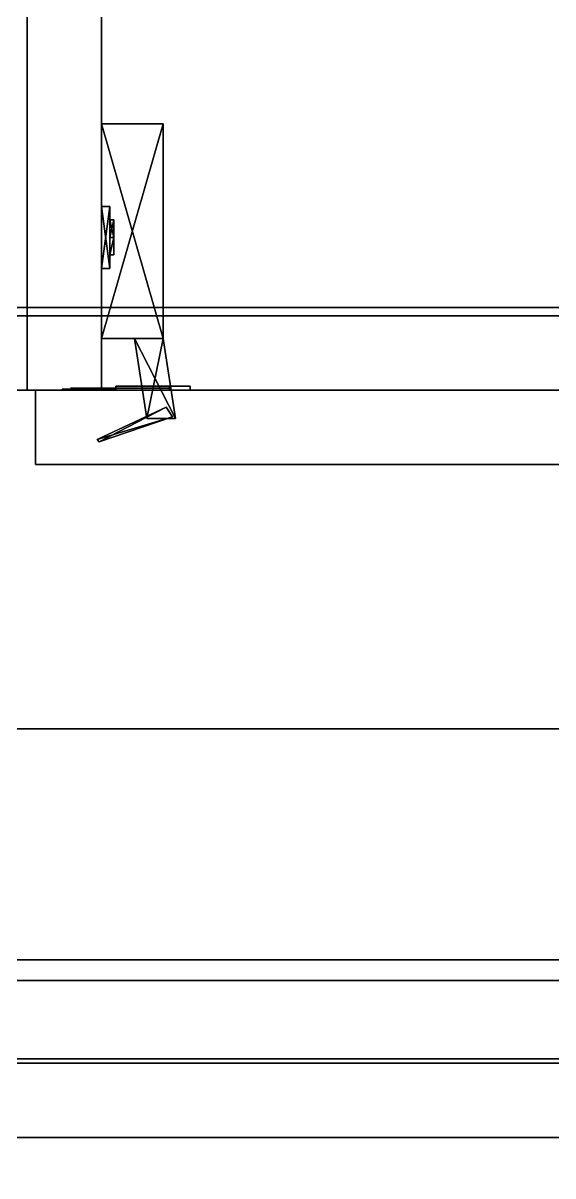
# Model space of a CAD drawing. Extents: x 0 to 6014, y -2463 to 0.
# Drawn here: x 2554 to 2682.3, y -820.3 to -541.1 of the extents above; entities that cross this region are included whole.
import ezdxf

# ---------------------------------------------------------------- set-up
doc = ezdxf.new("R2010")
doc.units = 0
for name, color, linetype in [('LAYER0', 7, 'CONTINUOUS'), ('LAYER1', 7, 'CONTINUOUS'), ('LAYER139', 7, 'CONTINUOUS'), ('LAYER140', 7, 'CONTINUOUS'), ('LAYER142', 7, 'CONTINUOUS'), ('LAYER168', 28, 'CONTINUOUS'), ('LAYER169', 253, 'CONTINUOUS'), ('LAYER170', 28, 'CONTINUOUS'), ('LAYER171', 253, 'CONTINUOUS'), ('LAYER172', 34, 'CONTINUOUS'), ('LAYER183', 7, 'CONTINUOUS'), ('LAYER256', 251, 'CONTINUOUS'), ('LAYER257', 251, 'CONTINUOUS'), ('LAYER288', 34, 'CONTINUOUS'), ('LAYER379', 34, 'CONTINUOUS'), ('LAYER383', 7, 'CONTINUOUS'), ('LAYER43', 7, 'CONTINUOUS'), ('LAYER54', 7, 'CONTINUOUS'), ('LAYER60', 250, 'CONTINUOUS'), ('LAYER61', 7, 'CONTINUOUS')]:
    doc.layers.add(name, color=color, linetype=linetype)

msp = doc.modelspace()

# ---------------------------------------------------------------- linework, layer by layer
at = {"layer": 'LAYER0'}
for points, invisible_edges in [([(1510, -275), (4585, -10), (2107, -1850), (1510, -275)], 7), ([(1510, -10, 5), (2107, -1850, 5), (4585, -10, 5), (1510, -10, 5)], 3), ([(2107, -1850), (4585, -10), (2107, -2463), (2107, -1850)], 3), ([(2107, -2463), (4585, -10), (4585, -650), (2107, -2463)], 5), ([(4585, -10, 5), (2107, -1850, 5), (4585, -650, 5), (4585, -10, 5)], 3), ([(2107, -2463), (4585, -650), (6013.69, -2463), (2107, -2463)], 3), ([(2107, -1850, 5), (6013.69, -2463, 5), (4585, -650, 5), (2107, -1850, 5)], 7)]:
    msp.add_3dface(points, dxfattribs=dict(at, invisible_edges=invisible_edges))
at = {"layer": 'LAYER139', "invisible_edges": 1}
for points in [[(2573, -160, 2384), (3434, -630, 2384), (3434, -160, 2384), (2573, -160, 2384)], [(3434, -630, 2384), (2573, -160, 2384), (2573, -630, 2384), (3434, -630, 2384)], [(2573, -160, 2384), (2573, -630, 2366), (2573, -630, 2384), (2573, -160, 2384)], [(2573, -630, 2366), (2573, -160, 2384), (2573, -160, 2366), (2573, -630, 2366)], [(2573, -630, 2366), (3434, -160, 2366), (3434, -630, 2366), (2573, -630, 2366)], [(3434, -160, 2366), (2573, -630, 2366), (2573, -160, 2366), (3434, -160, 2366)], [(2573, -630, 2366), (3434, -630, 2384), (2573, -630, 2384), (2573, -630, 2366)], [(3434, -630, 2384), (2573, -630, 2366), (3434, -630, 2366), (3434, -630, 2384)]]:
    msp.add_3dface(points, dxfattribs=at)
at = {"layer": 'LAYER140', "invisible_edges": 1}
for points in [[(3434, -160, 1906), (2573, -630, 1906), (2573, -160, 1906), (3434, -160, 1906)], [(2573, -630, 1906), (3434, -160, 1906), (3434, -630, 1906), (2573, -630, 1906)], [(2573, -160, 1924), (2573, -630, 1906), (2573, -630, 1924), (2573, -160, 1924)], [(2573, -630, 1906), (2573, -160, 1924), (2573, -160, 1906), (2573, -630, 1906)], [(3434, -630, 1924), (2573, -160, 1924), (2573, -630, 1924), (3434, -630, 1924)], [(2573, -160, 1924), (3434, -630, 1924), (3434, -160, 1924), (2573, -160, 1924)], [(3434, -630, 1924), (2573, -630, 1906), (3434, -630, 1906), (3434, -630, 1924)], [(2573, -630, 1906), (3434, -630, 1924), (2573, -630, 1924), (2573, -630, 1906)]]:
    msp.add_3dface(points, dxfattribs=at)
at = {"layer": 'LAYER142', "invisible_edges": 1}
for points in [[(2555, -160, 1905), (2573, -630, 1905), (2555, -630, 1905), (2555, -160, 1905)], [(2573, -630, 1905), (2555, -160, 1905), (2573, -160, 1905), (2573, -630, 1905)], [(2573, -160, 2385), (2555, -630, 2385), (2573, -630, 2385), (2573, -160, 2385)], [(2555, -630, 2385), (2573, -160, 2385), (2555, -160, 2385), (2555, -630, 2385)], [(2555, -630, 2385), (2555, -160, 1905), (2555, -630, 1905), (2555, -630, 2385)], [(2555, -160, 1905), (2555, -630, 2385), (2555, -160, 2385), (2555, -160, 1905)], [(2573, -160, 2385), (2573, -630, 1905), (2573, -160, 1905), (2573, -160, 2385)], [(2573, -630, 1905), (2573, -160, 2385), (2573, -630, 2385), (2573, -630, 1905)], [(2555, -630, 2385), (2573, -630, 1905), (2573, -630, 2385), (2555, -630, 2385)], [(2573, -630, 1905), (2555, -630, 2385), (2555, -630, 1905), (2573, -630, 1905)]]:
    msp.add_3dface(points, dxfattribs=at)
at = {"layer": 'LAYER168'}
for points, invisible_edges in [([(2564.49, -629.75, 2003.025), (2563.5, -629.75, 2008), (2565.5, -629.75, 2008), (2565.5, -629.75, 2002.5)], 10), ([(2563.5, -629.75, 2008), (2564.49, -629.75, 2012.975), (2565.5, -629.75, 2013.5), (2565.5, -629.75, 2008)], 10), ([(2567.308, -629.75, 1998.808), (2564.49, -629.75, 2003.025), (2565.5, -629.75, 2002.5), (2569, -629.75, 2002.5)], 10), ([(2564.49, -629.75, 2012.975), (2567.308, -629.75, 2017.192), (2569, -629.75, 2013.5), (2565.5, -629.75, 2013.5)], 10), ([(2565.5, -629.5, 2013.5), (2565.5, -629.5, 2002.5), (2572.5, -629.5, 2002.5), (2572.291, -629.5, 2013.317)], 4), ([(2571.525, -629.75, 1995.99), (2567.308, -629.75, 1998.808), (2569, -629.75, 2002.5), (2572.5, -629.75, 2002.5)], 10), ([(2567.308, -629.75, 2017.192), (2571.525, -629.75, 2020.01), (2572.5, -629.75, 2013.5), (2569, -629.75, 2013.5)], 10), ([(2576.5, -629.75, 1995), (2571.525, -629.75, 1995.99), (2572.5, -629.75, 2002.5), (2576.5, -629.75, 1999)], 2), ([(2571.525, -629.75, 2020.01), (2576.5, -629.75, 2021), (2576.5, -629.75, 2017), (2572.5, -629.75, 2013.5)], 8), ([(2572.291, -629.5, 2013.317), (2572.5, -629.5, 2002.5), (2576.5, -629.5, 1999), (2576.5, -629.5, 2017)], 5), ([(2594.5, -629, 1987), (2589.5, -629, 1999), (2576.5, -629, 1999), (2576.5, -629, 1987)], 1), ([(2594.5, -629, 2029), (2589.5, -629, 2017), (2576.5, -629, 2017), (2576.5, -629, 2029)], 1), ([(2576.5, -629.5, 2017), (2576.5, -629.5, 1999), (2589.5, -629.5, 1999), (2589.5, -629.5, 2017)], 1), ([(2594.5, -629, 2029), (2594.5, -629, 1987), (2589.5, -629, 1999), (2589.5, -629, 2017)], 10)]:
    msp.add_3dface(points, dxfattribs=dict(at, invisible_edges=invisible_edges))
for points in [[(2594.5, -629, 1987), (2576.5, -629, 1987), (2576.5, -629, 1987), (2594.5, -629, 1987)], [(2594.5, -629, 2029), (2576.5, -629, 2029), (2576.5, -629, 2029), (2594.5, -629, 2029)], [(2589.5, -629, 1999), (2589.5, -630, 1999), (2576.5, -630, 1999), (2576.5, -629, 1999)], [(2576.5, -629, 1999), (2576.5, -630, 1999), (2576.5, -630, 1987), (2576.5, -629, 1987)], [(2576.5, -629, 1987), (2576.5, -630, 1987), (2594.5, -630, 1987), (2594.5, -629, 1987)], [(2589.5, -629, 2017), (2589.5, -630, 2017), (2576.5, -630, 2017), (2576.5, -629, 2017)], [(2576.5, -629, 2017), (2576.5, -630, 2017), (2576.5, -630, 2029), (2576.5, -629, 2029)], [(2576.5, -629, 2029), (2576.5, -630, 2029), (2594.5, -630, 2029), (2594.5, -629, 2029)], [(2576.5, -630, 1999), (2576.5, -630, 1987), (2576.5, -630, 1999)], [(2576.5, -630, 2017), (2576.5, -630, 2029), (2576.5, -630, 2017)], [(2594.5, -630, 1987), (2576.5, -630, 1987), (2576.5, -630, 2029), (2594.5, -630, 2029)], [(2589.5, -629, 1999), (2589.5, -630, 1999), (2589.5, -630, 2017), (2589.5, -629, 2017)], [(2589.5, -630, 1999), (2589.5, -630, 2017), (2589.5, -630, 1999)], [(2594.5, -629, 2029), (2594.5, -630, 2029), (2594.5, -629, 2029)], [(2594.5, -630, 1987), (2594.5, -630, 2029), (2594.5, -629, 2029), (2594.5, -629, 1987)]]:
    msp.add_3dface(points, dxfattribs=at)
at = {"layer": 'LAYER169'}
for points in [[(2573, -565.5, 2001.217), (2587.921, -617.5, 2001.217), (2573, -617.5, 2001.217), (2573, -565.5, 2001.217)], [(2587.921, -565.5, 2001.217), (2587.921, -617.5, 2001.217), (2573, -565.5, 2001.217), (2587.921, -565.5, 2001.217)], [(2573, -565.5, 2014.783), (2587.921, -565.5, 2001.217), (2573, -565.5, 2001.217), (2573, -565.5, 2014.783)], [(2587.921, -565.5, 2014.783), (2587.921, -565.5, 2001.217), (2573, -565.5, 2014.783), (2587.921, -565.5, 2014.783)], [(2573, -617.5, 2014.783), (2587.921, -565.5, 2014.783), (2573, -565.5, 2014.783), (2573, -617.5, 2014.783)], [(2587.921, -617.5, 2014.783), (2587.921, -565.5, 2014.783), (2573, -617.5, 2014.783), (2587.921, -617.5, 2014.783)], [(2587.921, -565.5, 2001.217), (2587.921, -617.5, 2014.783), (2587.921, -617.5, 2001.217), (2587.921, -565.5, 2001.217)], [(2587.921, -565.5, 2014.783), (2587.921, -617.5, 2014.783), (2587.921, -565.5, 2001.217), (2587.921, -565.5, 2014.783)], [(2573, -585.5, 2034), (2573, -600.5, 2034), (2574.99, -600.5, 2034), (2573, -585.5, 2034)], [(2574.99, -585.5, 2034), (2573, -585.5, 2034), (2574.99, -600.5, 2034), (2574.99, -585.5, 2034)], [(2573, -585.5, 1982), (2573, -585.5, 2034), (2574.99, -585.5, 2034), (2573, -585.5, 1982)], [(2574.99, -585.5, 1982), (2573, -585.5, 1982), (2574.99, -585.5, 2034), (2574.99, -585.5, 1982)], [(2573, -600.5, 1982), (2573, -585.5, 1982), (2574.99, -585.5, 1982), (2573, -600.5, 1982)], [(2574.99, -600.5, 1982), (2573, -600.5, 1982), (2574.99, -585.5, 1982), (2574.99, -600.5, 1982)], [(2574.99, -585.5, 2034), (2574.99, -600.5, 2034), (2574.99, -600.5, 1982), (2574.99, -585.5, 2034)], [(2574.99, -585.5, 1982), (2574.99, -585.5, 2034), (2574.99, -600.5, 1982), (2574.99, -585.5, 1982)], [(2574.99, -593, 2021.291), (2575.984, -588.7573, 2026.087), (2575.984, -593, 2021.291), (2574.99, -593, 2021.291)], [(2574.99, -588.7573, 2026.087), (2575.984, -588.7573, 2026.087), (2574.99, -593, 2021.291), (2574.99, -588.7573, 2026.087)], [(2574.99, -588.7573, 2026.087), (2575.984, -593, 2030.883), (2575.984, -588.7573, 2026.087), (2574.99, -588.7573, 2026.087)], [(2574.99, -593, 2030.883), (2575.984, -593, 2030.883), (2574.99, -588.7573, 2026.087), (2574.99, -593, 2030.883)], [(2574.99, -593, 2021.291), (2574.99, -588.7573, 2026.087), (2574.99, -593, 2030.883), (2574.99, -593, 2021.291)], [(2574.99, -593, 1985.117), (2575.984, -588.7573, 1989.913), (2575.984, -593, 1985.117), (2574.99, -593, 1985.117)], [(2574.99, -588.7573, 1989.913), (2575.984, -588.7573, 1989.913), (2574.99, -593, 1985.117), (2574.99, -588.7573, 1989.913)], [(2574.99, -588.7573, 1989.913), (2575.984, -593, 1994.709), (2575.984, -588.7573, 1989.913), (2574.99, -588.7573, 1989.913)], [(2574.99, -593, 1994.709), (2575.984, -593, 1994.709), (2574.99, -588.7573, 1989.913), (2574.99, -593, 1994.709)], [(2574.99, -593, 1985.117), (2574.99, -588.7573, 1989.913), (2574.99, -593, 1994.709), (2574.99, -593, 1985.117)], [(2575.984, -597.2427, 2026.087), (2575.984, -588.7573, 2026.087), (2575.984, -593, 2030.883), (2575.984, -597.2427, 2026.087)], [(2575.984, -593, 2021.291), (2575.984, -588.7573, 2026.087), (2575.984, -597.2427, 2026.087), (2575.984, -593, 2021.291)], [(2575.984, -597.2427, 1989.913), (2575.984, -588.7573, 1989.913), (2575.984, -593, 1994.709), (2575.984, -597.2427, 1989.913)], [(2575.984, -593, 1985.117), (2575.984, -588.7573, 1989.913), (2575.984, -597.2427, 1989.913), (2575.984, -593, 1985.117)], [(2574.99, -597.2427, 2026.087), (2575.984, -593, 2021.291), (2575.984, -597.2427, 2026.087), (2574.99, -597.2427, 2026.087)], [(2574.99, -593, 2021.291), (2575.984, -593, 2021.291), (2574.99, -597.2427, 2026.087), (2574.99, -593, 2021.291)], [(2574.99, -597.2427, 2026.087), (2574.99, -593, 2021.291), (2574.99, -593, 2030.883), (2574.99, -597.2427, 2026.087)], [(2574.99, -597.2427, 2026.087), (2575.984, -593, 2030.883), (2574.99, -593, 2030.883), (2574.99, -597.2427, 2026.087)], [(2575.984, -597.2427, 2026.087), (2575.984, -593, 2030.883), (2574.99, -597.2427, 2026.087), (2575.984, -597.2427, 2026.087)], [(2574.99, -597.2427, 1989.913), (2575.984, -593, 1985.117), (2575.984, -597.2427, 1989.913), (2574.99, -597.2427, 1989.913)], [(2574.99, -593, 1985.117), (2575.984, -593, 1985.117), (2574.99, -597.2427, 1989.913), (2574.99, -593, 1985.117)], [(2574.99, -597.2427, 1989.913), (2574.99, -593, 1985.117), (2574.99, -593, 1994.709), (2574.99, -597.2427, 1989.913)], [(2574.99, -597.2427, 1989.913), (2575.984, -593, 1994.709), (2574.99, -593, 1994.709), (2574.99, -597.2427, 1989.913)], [(2575.984, -597.2427, 1989.913), (2575.984, -593, 1994.709), (2574.99, -597.2427, 1989.913), (2575.984, -597.2427, 1989.913)], [(2574.99, -600.5, 2034), (2573, -600.5, 2034), (2573, -600.5, 1982), (2574.99, -600.5, 2034)], [(2574.99, -600.5, 1982), (2574.99, -600.5, 2034), (2573, -600.5, 1982), (2574.99, -600.5, 1982)], [(2580.958, -617.5, 2001.217), (2590.906, -636.8654, 2001.217), (2583.942, -636.8654, 2001.217), (2580.958, -617.5, 2001.217)], [(2587.921, -617.5, 2001.217), (2590.906, -636.8654, 2001.217), (2580.958, -617.5, 2001.217), (2587.921, -617.5, 2001.217)], [(2583.942, -636.8654, 2014.783), (2587.921, -617.5, 2014.783), (2580.958, -617.5, 2014.783), (2583.942, -636.8654, 2014.783)], [(2590.906, -636.8654, 2014.783), (2587.921, -617.5, 2014.783), (2583.942, -636.8654, 2014.783), (2590.906, -636.8654, 2014.783)], [(2587.921, -617.5, 2001.217), (2590.906, -636.8654, 2014.783), (2590.906, -636.8654, 2001.217), (2587.921, -617.5, 2001.217)], [(2587.921, -617.5, 2014.783), (2590.906, -636.8654, 2014.783), (2587.921, -617.5, 2001.217), (2587.921, -617.5, 2014.783)], [(2588.692, -634.0753, 2002.348), (2572.409, -642.5, 2002.348), (2571.918, -641.9226, 2002.348), (2588.692, -634.0753, 2002.348)], [(2571.918, -641.9226, 2013.652), (2590.182, -636.4556, 2013.652), (2588.692, -634.0753, 2013.652), (2571.918, -641.9226, 2013.652)], [(2572.409, -642.5, 2013.652), (2590.182, -636.4556, 2013.652), (2571.918, -641.9226, 2013.652), (2572.409, -642.5, 2013.652)], [(2590.182, -636.4556, 2002.348), (2572.409, -642.5, 2002.348), (2588.692, -634.0753, 2002.348), (2590.182, -636.4556, 2002.348)], [(2590.182, -636.4556, 2002.348), (2572.409, -642.5, 2013.652), (2572.409, -642.5, 2002.348), (2590.182, -636.4556, 2002.348)], [(2590.182, -636.4556, 2013.652), (2572.409, -642.5, 2013.652), (2590.182, -636.4556, 2002.348), (2590.182, -636.4556, 2013.652)]]:
    msp.add_3dface(points, dxfattribs=at)
at = {"layer": 'LAYER170'}
for points, invisible_edges in [([(2564.49, -629.75, 2277.025), (2563.5, -629.75, 2282), (2565.5, -629.75, 2282), (2565.5, -629.75, 2276.5)], 10), ([(2563.5, -629.75, 2282), (2564.49, -629.75, 2286.975), (2565.5, -629.75, 2287.5), (2565.5, -629.75, 2282)], 10), ([(2567.308, -629.75, 2272.808), (2564.49, -629.75, 2277.025), (2565.5, -629.75, 2276.5), (2569, -629.75, 2276.5)], 10), ([(2564.49, -629.75, 2286.975), (2567.308, -629.75, 2291.192), (2569, -629.75, 2287.5), (2565.5, -629.75, 2287.5)], 10), ([(2565.5, -629.5, 2287.5), (2565.5, -629.5, 2276.5), (2572.5, -629.5, 2276.5), (2572.291, -629.5, 2287.317)], 4), ([(2571.525, -629.75, 2269.99), (2567.308, -629.75, 2272.808), (2569, -629.75, 2276.5), (2572.5, -629.75, 2276.5)], 10), ([(2567.308, -629.75, 2291.192), (2571.525, -629.75, 2294.01), (2572.5, -629.75, 2287.5), (2569, -629.75, 2287.5)], 10), ([(2576.5, -629.75, 2269), (2571.525, -629.75, 2269.99), (2572.5, -629.75, 2276.5), (2576.5, -629.75, 2273)], 2), ([(2571.525, -629.75, 2294.01), (2576.5, -629.75, 2295), (2576.5, -629.75, 2291), (2572.5, -629.75, 2287.5)], 8), ([(2572.291, -629.5, 2287.317), (2572.5, -629.5, 2276.5), (2576.5, -629.5, 2273), (2576.5, -629.5, 2291)], 5), ([(2594.5, -629, 2261), (2589.5, -629, 2273), (2576.5, -629, 2273), (2576.5, -629, 2261)], 1), ([(2594.5, -629, 2303), (2589.5, -629, 2291), (2576.5, -629, 2291), (2576.5, -629, 2303)], 1), ([(2576.5, -629.5, 2291), (2576.5, -629.5, 2273), (2589.5, -629.5, 2273), (2589.5, -629.5, 2291)], 1), ([(2594.5, -629, 2303), (2594.5, -629, 2261), (2589.5, -629, 2273), (2589.5, -629, 2291)], 10)]:
    msp.add_3dface(points, dxfattribs=dict(at, invisible_edges=invisible_edges))
for points in [[(2594.5, -629, 2261), (2576.5, -629, 2261), (2576.5, -629, 2261), (2594.5, -629, 2261)], [(2594.5, -629, 2303), (2576.5, -629, 2303), (2576.5, -629, 2303), (2594.5, -629, 2303)], [(2589.5, -629, 2273), (2589.5, -630, 2273), (2576.5, -630, 2273), (2576.5, -629, 2273)], [(2576.5, -629, 2273), (2576.5, -630, 2273), (2576.5, -630, 2261), (2576.5, -629, 2261)], [(2576.5, -629, 2261), (2576.5, -630, 2261), (2594.5, -630, 2261), (2594.5, -629, 2261)], [(2589.5, -629, 2291), (2589.5, -630, 2291), (2576.5, -630, 2291), (2576.5, -629, 2291)], [(2576.5, -629, 2291), (2576.5, -630, 2291), (2576.5, -630, 2303), (2576.5, -629, 2303)], [(2576.5, -629, 2303), (2576.5, -630, 2303), (2594.5, -630, 2303), (2594.5, -629, 2303)], [(2576.5, -630, 2273), (2576.5, -630, 2261), (2576.5, -630, 2273)], [(2576.5, -630, 2291), (2576.5, -630, 2303), (2576.5, -630, 2291)], [(2594.5, -630, 2261), (2576.5, -630, 2261), (2576.5, -630, 2303), (2594.5, -630, 2303)], [(2589.5, -629, 2273), (2589.5, -630, 2273), (2589.5, -630, 2291), (2589.5, -629, 2291)], [(2589.5, -630, 2273), (2589.5, -630, 2291), (2589.5, -630, 2273)], [(2594.5, -629, 2303), (2594.5, -630, 2303), (2594.5, -629, 2303)], [(2594.5, -630, 2261), (2594.5, -630, 2303), (2594.5, -629, 2303), (2594.5, -629, 2261)]]:
    msp.add_3dface(points, dxfattribs=at)
at = {"layer": 'LAYER171'}
for points in [[(2573, -565.5, 2275.217), (2587.921, -617.5, 2275.217), (2573, -617.5, 2275.217), (2573, -565.5, 2275.217)], [(2587.921, -565.5, 2275.217), (2587.921, -617.5, 2275.217), (2573, -565.5, 2275.217), (2587.921, -565.5, 2275.217)], [(2573, -565.5, 2288.783), (2587.921, -565.5, 2275.217), (2573, -565.5, 2275.217), (2573, -565.5, 2288.783)], [(2587.921, -565.5, 2288.783), (2587.921, -565.5, 2275.217), (2573, -565.5, 2288.783), (2587.921, -565.5, 2288.783)], [(2573, -617.5, 2288.783), (2587.921, -565.5, 2288.783), (2573, -565.5, 2288.783), (2573, -617.5, 2288.783)], [(2587.921, -617.5, 2288.783), (2587.921, -565.5, 2288.783), (2573, -617.5, 2288.783), (2587.921, -617.5, 2288.783)], [(2587.921, -565.5, 2275.217), (2587.921, -617.5, 2288.783), (2587.921, -617.5, 2275.217), (2587.921, -565.5, 2275.217)], [(2587.921, -565.5, 2288.783), (2587.921, -617.5, 2288.783), (2587.921, -565.5, 2275.217), (2587.921, -565.5, 2288.783)], [(2573, -585.5, 2308), (2573, -600.5, 2308), (2574.99, -600.5, 2308), (2573, -585.5, 2308)], [(2574.99, -585.5, 2308), (2573, -585.5, 2308), (2574.99, -600.5, 2308), (2574.99, -585.5, 2308)], [(2573, -585.5, 2256), (2573, -585.5, 2308), (2574.99, -585.5, 2308), (2573, -585.5, 2256)], [(2574.99, -585.5, 2256), (2573, -585.5, 2256), (2574.99, -585.5, 2308), (2574.99, -585.5, 2256)], [(2573, -600.5, 2256), (2573, -585.5, 2256), (2574.99, -585.5, 2256), (2573, -600.5, 2256)], [(2574.99, -600.5, 2256), (2573, -600.5, 2256), (2574.99, -585.5, 2256), (2574.99, -600.5, 2256)], [(2574.99, -585.5, 2308), (2574.99, -600.5, 2308), (2574.99, -600.5, 2256), (2574.99, -585.5, 2308)], [(2574.99, -585.5, 2256), (2574.99, -585.5, 2308), (2574.99, -600.5, 2256), (2574.99, -585.5, 2256)], [(2574.99, -593, 2295.291), (2575.984, -588.7573, 2300.087), (2575.984, -593, 2295.291), (2574.99, -593, 2295.291)], [(2574.99, -588.7573, 2300.087), (2575.984, -588.7573, 2300.087), (2574.99, -593, 2295.291), (2574.99, -588.7573, 2300.087)], [(2574.99, -588.7573, 2300.087), (2575.984, -593, 2304.883), (2575.984, -588.7573, 2300.087), (2574.99, -588.7573, 2300.087)], [(2574.99, -593, 2304.883), (2575.984, -593, 2304.883), (2574.99, -588.7573, 2300.087), (2574.99, -593, 2304.883)], [(2574.99, -593, 2295.291), (2574.99, -588.7573, 2300.087), (2574.99, -593, 2304.883), (2574.99, -593, 2295.291)], [(2574.99, -593, 2259.117), (2575.984, -588.7573, 2263.913), (2575.984, -593, 2259.117), (2574.99, -593, 2259.117)], [(2574.99, -588.7573, 2263.913), (2575.984, -588.7573, 2263.913), (2574.99, -593, 2259.117), (2574.99, -588.7573, 2263.913)], [(2574.99, -588.7573, 2263.913), (2575.984, -593, 2268.709), (2575.984, -588.7573, 2263.913), (2574.99, -588.7573, 2263.913)], [(2574.99, -593, 2268.709), (2575.984, -593, 2268.709), (2574.99, -588.7573, 2263.913), (2574.99, -593, 2268.709)], [(2574.99, -593, 2259.117), (2574.99, -588.7573, 2263.913), (2574.99, -593, 2268.709), (2574.99, -593, 2259.117)], [(2575.984, -597.2427, 2300.087), (2575.984, -588.7573, 2300.087), (2575.984, -593, 2304.883), (2575.984, -597.2427, 2300.087)], [(2575.984, -593, 2295.291), (2575.984, -588.7573, 2300.087), (2575.984, -597.2427, 2300.087), (2575.984, -593, 2295.291)], [(2575.984, -597.2427, 2263.913), (2575.984, -588.7573, 2263.913), (2575.984, -593, 2268.709), (2575.984, -597.2427, 2263.913)], [(2575.984, -593, 2259.117), (2575.984, -588.7573, 2263.913), (2575.984, -597.2427, 2263.913), (2575.984, -593, 2259.117)], [(2574.99, -597.2427, 2300.087), (2575.984, -593, 2295.291), (2575.984, -597.2427, 2300.087), (2574.99, -597.2427, 2300.087)], [(2574.99, -593, 2295.291), (2575.984, -593, 2295.291), (2574.99, -597.2427, 2300.087), (2574.99, -593, 2295.291)], [(2574.99, -597.2427, 2300.087), (2574.99, -593, 2295.291), (2574.99, -593, 2304.883), (2574.99, -597.2427, 2300.087)], [(2574.99, -597.2427, 2300.087), (2575.984, -593, 2304.883), (2574.99, -593, 2304.883), (2574.99, -597.2427, 2300.087)], [(2575.984, -597.2427, 2300.087), (2575.984, -593, 2304.883), (2574.99, -597.2427, 2300.087), (2575.984, -597.2427, 2300.087)], [(2574.99, -597.2427, 2263.913), (2575.984, -593, 2259.117), (2575.984, -597.2427, 2263.913), (2574.99, -597.2427, 2263.913)], [(2574.99, -593, 2259.117), (2575.984, -593, 2259.117), (2574.99, -597.2427, 2263.913), (2574.99, -593, 2259.117)], [(2574.99, -597.2427, 2263.913), (2574.99, -593, 2259.117), (2574.99, -593, 2268.709), (2574.99, -597.2427, 2263.913)], [(2574.99, -597.2427, 2263.913), (2575.984, -593, 2268.709), (2574.99, -593, 2268.709), (2574.99, -597.2427, 2263.913)], [(2575.984, -597.2427, 2263.913), (2575.984, -593, 2268.709), (2574.99, -597.2427, 2263.913), (2575.984, -597.2427, 2263.913)], [(2574.99, -600.5, 2308), (2573, -600.5, 2308), (2573, -600.5, 2256), (2574.99, -600.5, 2308)], [(2574.99, -600.5, 2256), (2574.99, -600.5, 2308), (2573, -600.5, 2256), (2574.99, -600.5, 2256)], [(2580.958, -617.5, 2275.217), (2590.906, -636.8654, 2275.217), (2583.942, -636.8654, 2275.217), (2580.958, -617.5, 2275.217)], [(2587.921, -617.5, 2275.217), (2590.906, -636.8654, 2275.217), (2580.958, -617.5, 2275.217), (2587.921, -617.5, 2275.217)], [(2583.942, -636.8654, 2288.783), (2587.921, -617.5, 2288.783), (2580.958, -617.5, 2288.783), (2583.942, -636.8654, 2288.783)], [(2590.906, -636.8654, 2288.783), (2587.921, -617.5, 2288.783), (2583.942, -636.8654, 2288.783), (2590.906, -636.8654, 2288.783)], [(2587.921, -617.5, 2275.217), (2590.906, -636.8654, 2288.783), (2590.906, -636.8654, 2275.217), (2587.921, -617.5, 2275.217)], [(2587.921, -617.5, 2288.783), (2590.906, -636.8654, 2288.783), (2587.921, -617.5, 2275.217), (2587.921, -617.5, 2288.783)], [(2588.692, -634.0753, 2276.348), (2572.409, -642.5, 2276.348), (2571.918, -641.9226, 2276.348), (2588.692, -634.0753, 2276.348)], [(2571.918, -641.9226, 2287.652), (2590.182, -636.4556, 2287.652), (2588.692, -634.0753, 2287.652), (2571.918, -641.9226, 2287.652)], [(2572.409, -642.5, 2287.652), (2590.182, -636.4556, 2287.652), (2571.918, -641.9226, 2287.652), (2572.409, -642.5, 2287.652)], [(2590.182, -636.4556, 2276.348), (2572.409, -642.5, 2276.348), (2588.692, -634.0753, 2276.348), (2590.182, -636.4556, 2276.348)], [(2590.182, -636.4556, 2276.348), (2572.409, -642.5, 2287.652), (2572.409, -642.5, 2276.348), (2590.182, -636.4556, 2276.348)], [(2590.182, -636.4556, 2287.652), (2572.409, -642.5, 2287.652), (2590.182, -636.4556, 2276.348), (2590.182, -636.4556, 2287.652)]]:
    msp.add_3dface(points, dxfattribs=at)
at = {"layer": 'LAYER172', "invisible_edges": 1}
for points in [[(3002, -630, 1872), (2557, -630, 2382), (3002, -630, 2382), (3002, -630, 1872)], [(2557, -630, 2382), (3002, -630, 1872), (2557, -630, 1872), (2557, -630, 2382)], [(3002, -630, 1872), (2557, -648, 1872), (2557, -630, 1872), (3002, -630, 1872)], [(2557, -648, 1872), (3002, -630, 1872), (3002, -648, 1872), (2557, -648, 1872)], [(2557, -648, 1872), (2557, -630, 2382), (2557, -630, 1872), (2557, -648, 1872)], [(2557, -630, 2382), (2557, -648, 1872), (2557, -648, 2382), (2557, -630, 2382)], [(3002, -648, 2382), (2557, -630, 2382), (2557, -648, 2382), (3002, -648, 2382)], [(2557, -630, 2382), (3002, -648, 2382), (3002, -630, 2382), (2557, -630, 2382)], [(2557, -648, 1872), (3002, -648, 2382), (2557, -648, 2382), (2557, -648, 1872)], [(3002, -648, 2382), (2557, -648, 1872), (3002, -648, 1872), (3002, -648, 2382)]]:
    msp.add_3dface(points, dxfattribs=at)
at = {"layer": 'LAYER183', "invisible_edges": 1}
for points in [[(2537, -160, 1905), (2555, -630, 1905), (2537, -630, 1905), (2537, -160, 1905)], [(2555, -630, 1905), (2537, -160, 1905), (2555, -160, 1905), (2555, -630, 1905)], [(2555, -160, 2385), (2537, -630, 2385), (2555, -630, 2385), (2555, -160, 2385)], [(2537, -630, 2385), (2555, -160, 2385), (2537, -160, 2385), (2537, -630, 2385)], [(2555, -630, 1905), (2555, -160, 2385), (2555, -630, 2385), (2555, -630, 1905)], [(2555, -160, 2385), (2555, -630, 1905), (2555, -160, 1905), (2555, -160, 2385)], [(2555, -630, 1905), (2537, -630, 2385), (2537, -630, 1905), (2555, -630, 1905)], [(2537, -630, 2385), (2555, -630, 1905), (2555, -630, 2385), (2537, -630, 2385)]]:
    msp.add_3dface(points, dxfattribs=at)
at = {"layer": 'LAYER256', "invisible_edges": 1}
for points in [[(2454, -160, 1886), (3437, -610, 1886), (3437, -160, 1886), (2454, -160, 1886)], [(3437, -610, 1886), (2454, -160, 1886), (2454, -610, 1886), (3437, -610, 1886)], [(2454, -610, 1868), (3437, -160, 1868), (3437, -610, 1868), (2454, -610, 1868)], [(3437, -160, 1868), (2454, -610, 1868), (2454, -160, 1868), (3437, -160, 1868)], [(2454, -610, 1868), (3437, -610, 1886), (2454, -610, 1886), (2454, -610, 1868)], [(3437, -610, 1886), (2454, -610, 1868), (3437, -610, 1868), (3437, -610, 1886)]]:
    msp.add_3dface(points, dxfattribs=at)
at = {"layer": 'LAYER257', "invisible_edges": 1}
for points in [[(3437, -160, 1470), (2454, -610, 1470), (2454, -160, 1470), (3437, -160, 1470)], [(2454, -610, 1470), (3437, -160, 1470), (3437, -610, 1470), (2454, -610, 1470)], [(3437, -610, 1488), (2454, -160, 1488), (2454, -610, 1488), (3437, -610, 1488)], [(2454, -160, 1488), (3437, -610, 1488), (3437, -160, 1488), (2454, -160, 1488)], [(3437, -610, 1488), (2454, -610, 1470), (3437, -610, 1470), (3437, -610, 1488)], [(2454, -610, 1470), (3437, -610, 1488), (2454, -610, 1488), (2454, -610, 1470)]]:
    msp.add_3dface(points, dxfattribs=at)
at = {"layer": 'LAYER288', "invisible_edges": 1}
for points in [[(1658, -480, 1905), (3452, -630, 1905), (3452, -480, 1905), (1658, -480, 1905)], [(3452, -630, 1905), (1658, -480, 1905), (1658, -630, 1905), (3452, -630, 1905)], [(1658, -630, 1887), (3452, -480, 1887), (3452, -630, 1887), (1658, -630, 1887)], [(3452, -480, 1887), (1658, -630, 1887), (1658, -480, 1887), (3452, -480, 1887)], [(1658, -630, 1887), (3452, -630, 1905), (1658, -630, 1905), (1658, -630, 1887)], [(3452, -630, 1905), (1658, -630, 1887), (3452, -630, 1887), (3452, -630, 1905)]]:
    msp.add_3dface(points, dxfattribs=at)
at = {"layer": 'LAYER379', "invisible_edges": 1}
for points in [[(3452, -612, 2574), (1658, -612, 2385), (1658, -612, 2574), (3452, -612, 2574)], [(1658, -612, 2385), (3452, -612, 2574), (3452, -612, 2385), (1658, -612, 2385)], [(3452, -630, 2385), (1658, -612, 2385), (3452, -612, 2385), (3452, -630, 2385)], [(1658, -612, 2385), (3452, -630, 2385), (1658, -630, 2385), (1658, -612, 2385)], [(1658, -630, 2574), (3452, -612, 2574), (1658, -612, 2574), (1658, -630, 2574)], [(3452, -612, 2574), (1658, -630, 2574), (3452, -630, 2574), (3452, -612, 2574)], [(3452, -630, 2385), (1658, -630, 2574), (1658, -630, 2385), (3452, -630, 2385)], [(1658, -630, 2574), (3452, -630, 2385), (3452, -630, 2574), (1658, -630, 2574)]]:
    msp.add_3dface(points, dxfattribs=at)
at = {"layer": 'LAYER383'}
for points, invisible_edges in [([(150, -833, 895), (1005.45, -762.3, 895), (3455, -833, 895), (150, -833, 895)], 3), ([(1005.45, -762.3, 915), (150, -833, 915), (3455, -833, 915), (1005.45, -762.3, 915)], 5), ([(3455, -833, 895), (1005.45, -762.3, 895), (1363.41, -762.3, 895), (3455, -833, 895)], 5), ([(1005.45, -762.3, 915), (3455, -833, 915), (1363.41, -762.3, 915), (1005.45, -762.3, 915)], 3), ([(3455, -833, 895), (1363.41, -762.3, 895), (2524.74, -768, 895), (3455, -833, 895)], 7), ([(1363.41, -762.3, 915), (3455, -833, 915), (2524.74, -768, 915), (1363.41, -762.3, 915)], 7), ([(3455, -833, 895), (2524.74, -768, 895), (2764.53, -768, 895), (3455, -833, 895)], 5), ([(2524.74, -768, 915), (3455, -833, 915), (2764.53, -768, 915), (2524.74, -768, 915)], 3)]:
    msp.add_3dface(points, dxfattribs=dict(at, invisible_edges=invisible_edges))
at = {"layer": 'LAYER43', "invisible_edges": 1}
for points in [[(2855, -160, 156), (2421, -793, 156), (2421, -160, 156), (2855, -160, 156)], [(2421, -793, 156), (2855, -160, 156), (2855, -793, 156), (2421, -793, 156)], [(2855, -793, 174), (2421, -160, 174), (2421, -793, 174), (2855, -793, 174)], [(2421, -160, 174), (2855, -793, 174), (2855, -160, 174), (2421, -160, 174)], [(2855, -793, 174), (2421, -793, 156), (2855, -793, 156), (2855, -793, 174)], [(2421, -793, 156), (2855, -793, 174), (2421, -793, 174), (2421, -793, 156)]]:
    msp.add_3dface(points, dxfattribs=at)
at = {"layer": 'LAYER54', "invisible_edges": 1}
for points in [[(2855, -712, 886.5), (2421, -792, 886.5), (2421, -712, 886.5), (2855, -712, 886.5)], [(2421, -792, 886.5), (2855, -712, 886.5), (2855, -792, 886.5), (2421, -792, 886.5)], [(2421, -712, 904.5), (2855, -712, 886.5), (2421, -712, 886.5), (2421, -712, 904.5)], [(2855, -712, 886.5), (2421, -712, 904.5), (2855, -712, 904.5), (2855, -712, 886.5)], [(2855, -792, 904.5), (2421, -712, 904.5), (2421, -792, 904.5), (2855, -792, 904.5)], [(2421, -712, 904.5), (2855, -792, 904.5), (2855, -712, 904.5), (2421, -712, 904.5)], [(2855, -792, 904.5), (2421, -792, 886.5), (2855, -792, 886.5), (2855, -792, 904.5)], [(2421, -792, 886.5), (2855, -792, 904.5), (2421, -792, 904.5), (2421, -792, 886.5)]]:
    msp.add_3dface(points, dxfattribs=at)
at = {"layer": 'LAYER60', "invisible_edges": 1}
for points in [[(2405, -793, 902), (2871, -793, 158), (2405, -793, 158), (2405, -793, 902)], [(2871, -793, 158), (2405, -793, 902), (2871, -793, 902), (2871, -793, 158)], [(2405, -811, 158), (2871, -793, 158), (2871, -811, 158), (2405, -811, 158)], [(2871, -793, 158), (2405, -811, 158), (2405, -793, 158), (2871, -793, 158)], [(2405, -793, 902), (2871, -811, 902), (2871, -793, 902), (2405, -793, 902)], [(2871, -811, 902), (2405, -793, 902), (2405, -811, 902), (2871, -811, 902)], [(2871, -811, 902), (2405, -811, 158), (2871, -811, 158), (2871, -811, 902)], [(2405, -811, 158), (2871, -811, 902), (2405, -811, 902), (2405, -811, 158)]]:
    msp.add_3dface(points, dxfattribs=at)
at = {"layer": 'LAYER61', "invisible_edges": 1}
for points in [[(2855, -184.6001, 521), (2421, -773.0001, 521), (2421, -184.6001, 521), (2855, -184.6001, 521)], [(2421, -773.0001, 521), (2855, -184.6001, 521), (2855, -773.0001, 521), (2421, -773.0001, 521)], [(2855, -773.0001, 539), (2421, -184.6001, 539), (2421, -773.0001, 539), (2855, -773.0001, 539)], [(2421, -184.6001, 539), (2855, -773.0001, 539), (2855, -184.6001, 539), (2421, -184.6001, 539)], [(2855, -773.0001, 539), (2421, -773.0001, 521), (2855, -773.0001, 521), (2855, -773.0001, 539)], [(2421, -773.0001, 521), (2855, -773.0001, 539), (2421, -773.0001, 539), (2421, -773.0001, 521)]]:
    msp.add_3dface(points, dxfattribs=at)

# ---------------------------------------------------------------- meshes
at = {"layer": 'LAYER1'}
mesh = msp.add_polymesh((11, 2), dxfattribs=at)
for k, corner in enumerate([(2257, -1700, 2554), (2257, -2463, 2554), (150, -1700, 2554), (2257, -1700, 2554), (150, -170, 2554), (150, -1700, 2554), (933, -170, 2554), (150, -170, 2554), (933, -430, 2554), (933, -170, 2554), (1658, -430, 2554), (933, -430, 2554), (1658, -160, 2554), (1658, -430, 2554), (4428, -160, 2554), (1658, -160, 2554), (4428, -800, 2554), (4428, -160, 2554), (6013.688, -800, 2554), (4428, -800, 2554), (6013.688, -650, 2554), (4578, -650, 2554)]):
    mesh.set_mesh_vertex(divmod(k, 2), corner)
at = {"layer": 'LAYER168'}
mesh = msp.add_polymesh((2, 9), dxfattribs=at)
for k, corner in enumerate([(2576.5, -629.75, 1995), (2571.525, -629.75, 1995.99), (2567.308, -629.75, 1998.808), (2564.49, -629.75, 2003.025), (2563.5, -629.75, 2008), (2564.49, -629.75, 2012.975), (2567.308, -629.75, 2017.192), (2571.525, -629.75, 2020.01), (2576.5, -629.75, 2021), (2576.5, -630, 1995), (2571.525, -630, 1995.99), (2567.308, -630, 1998.808), (2564.49, -630, 2003.025), (2563.5, -630, 2008), (2564.49, -630, 2012.975), (2567.308, -630, 2017.192), (2571.525, -630, 2020.01), (2576.5, -630, 2021)]):
    mesh.set_mesh_vertex(divmod(k, 9), corner)
at = {"layer": 'LAYER170'}
mesh = msp.add_polymesh((2, 9), dxfattribs=at)
for k, corner in enumerate([(2576.5, -629.75, 2269), (2571.525, -629.75, 2269.99), (2567.308, -629.75, 2272.808), (2564.49, -629.75, 2277.025), (2563.5, -629.75, 2282), (2564.49, -629.75, 2286.975), (2567.308, -629.75, 2291.192), (2571.525, -629.75, 2294.01), (2576.5, -629.75, 2295), (2576.5, -630, 2269), (2571.525, -630, 2269.99), (2567.308, -630, 2272.808), (2564.49, -630, 2277.025), (2563.5, -630, 2282), (2564.49, -630, 2286.975), (2567.308, -630, 2291.192), (2571.525, -630, 2294.01), (2576.5, -630, 2295)]):
    mesh.set_mesh_vertex(divmod(k, 9), corner)

doc.saveas('drawing.dxf')
